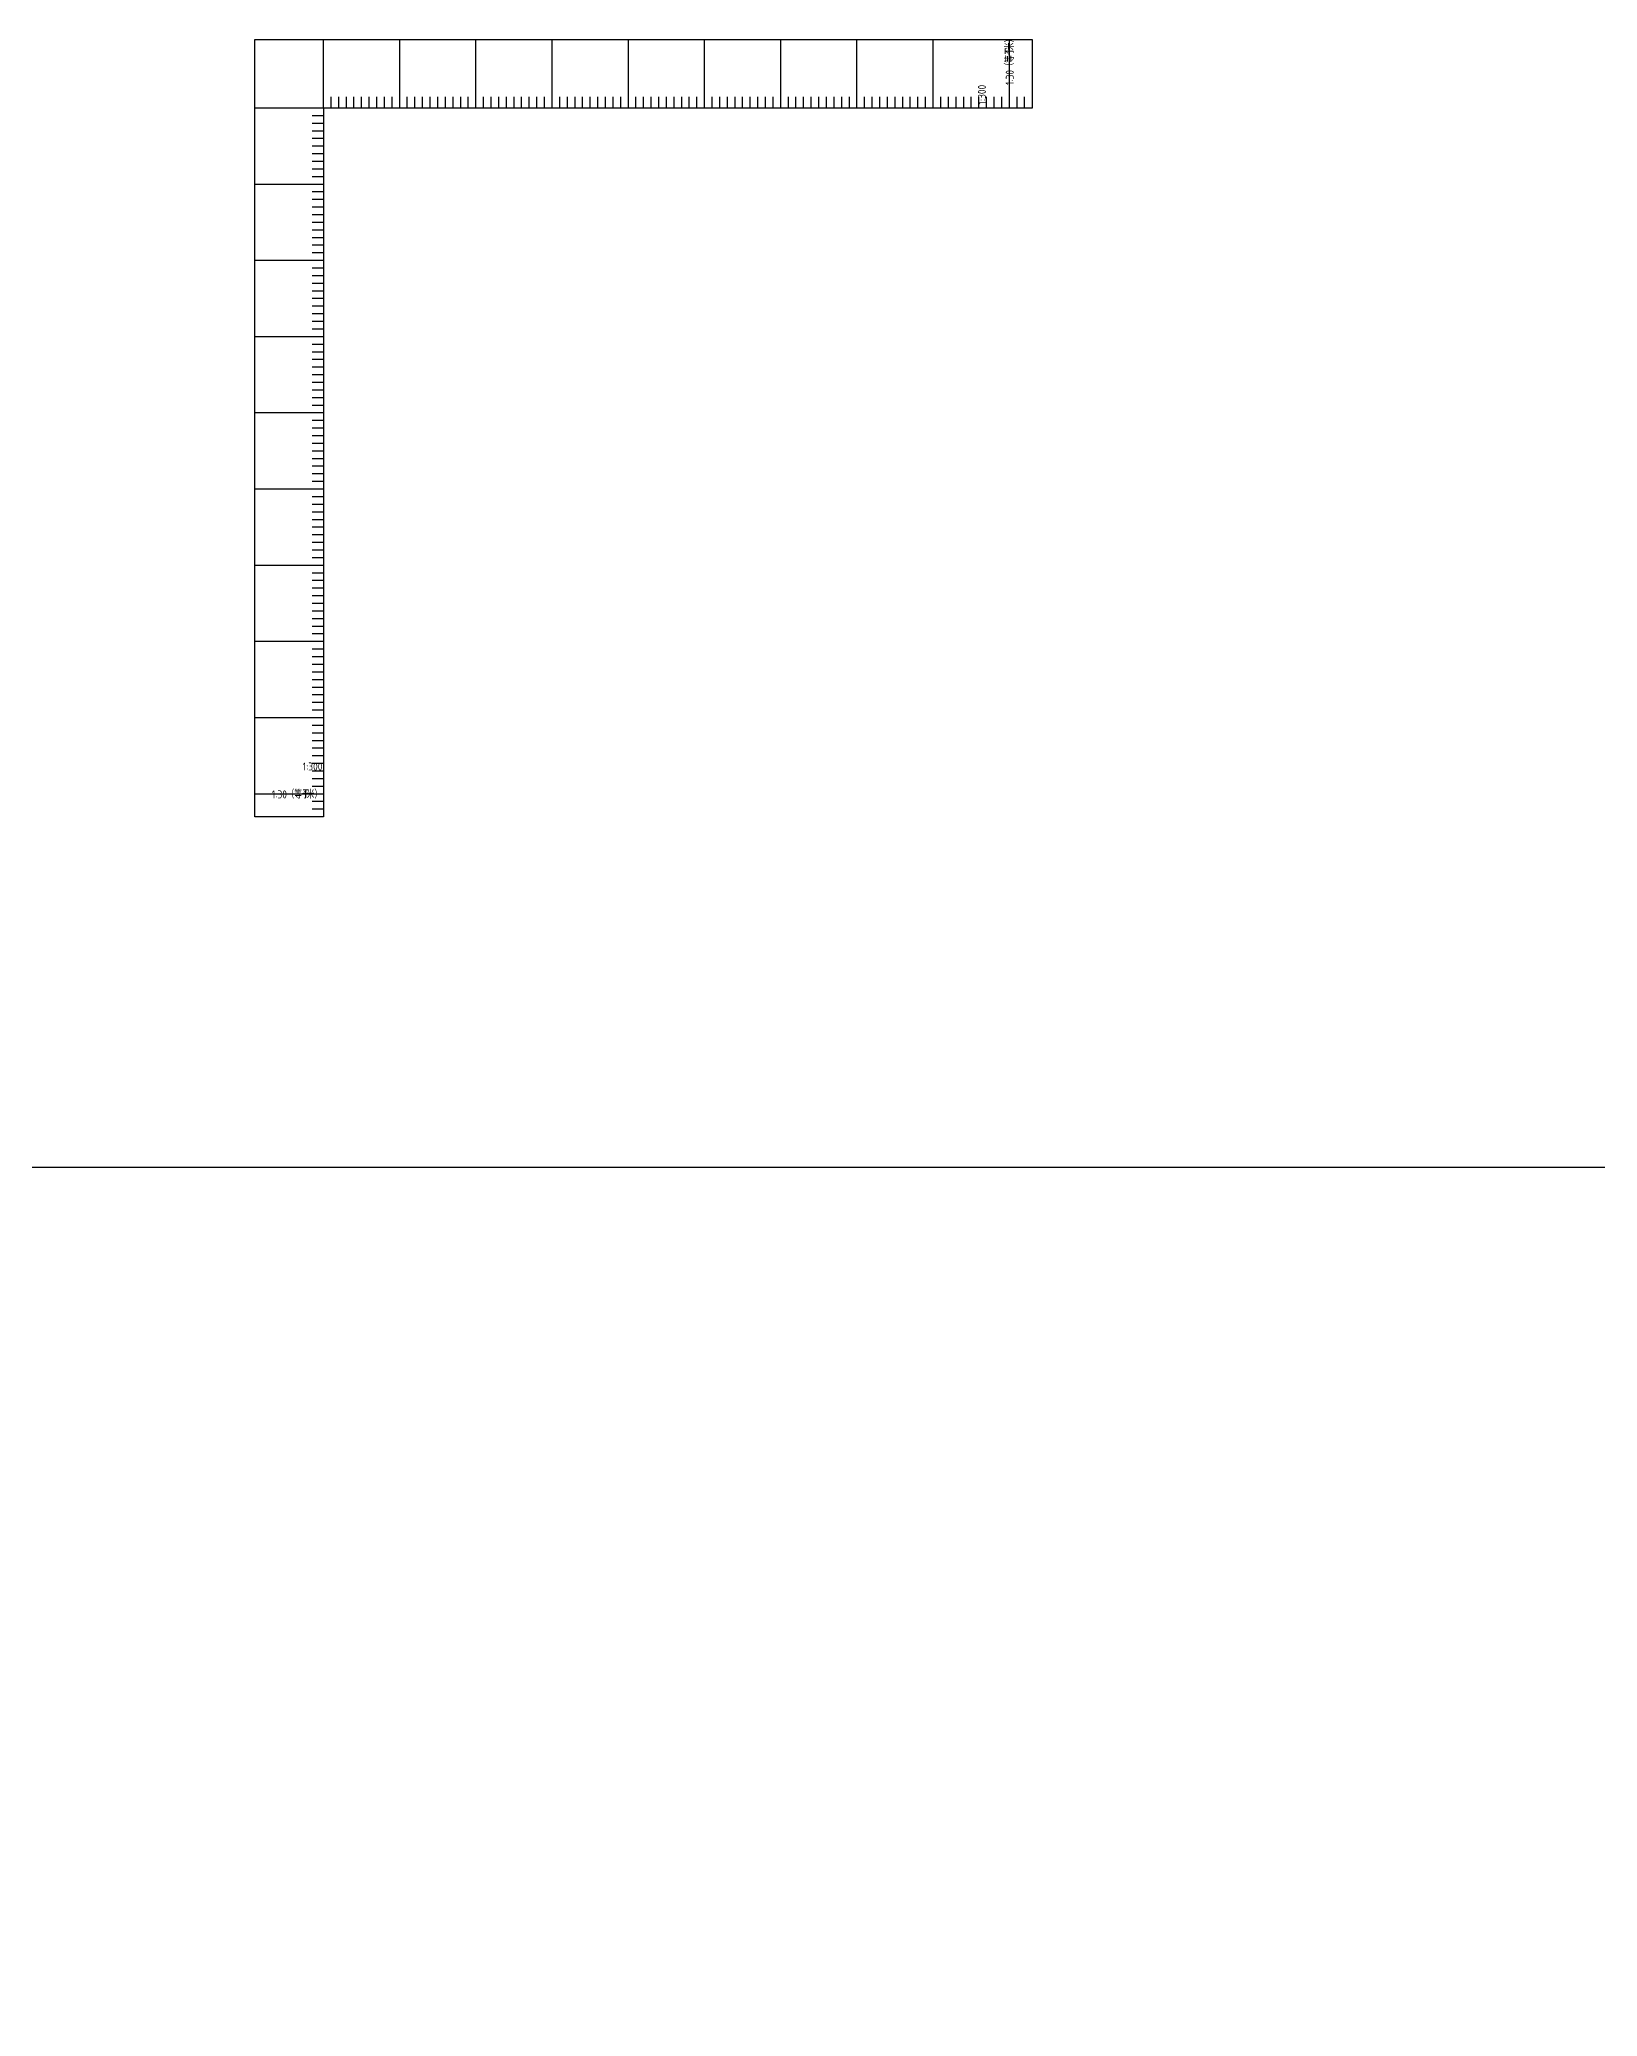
# Model space of a CAD drawing. Header units: millimetres. Extents: x 38046 to 69892, y 8139 to 15731.
# Drawn here: x 44053 to 44734, y 13025 to 13890 of the extents above; entities that cross this region are included whole.
import ezdxf

# ---------------------------------------------------------------- set-up
doc = ezdxf.new("R2010")
doc.units = ezdxf.units.MM
doc.header["$LTSCALE"] = 1000
doc.header["$MEASUREMENT"] = 0
doc.layers.get('0').update_dxf_attribs({"color": 3})
for name, color, linetype in [('PUB_TEXT', 3, 'Continuous'), ('图层1', 1, 'Continuous'), ('图层3', 253, 'Continuous')]:
    doc.layers.add(name, color=color, linetype=linetype)
doc.styles.get("Standard").update_dxf_attribs({"font": 'gbenor.shx', "bigfont": 'gbcbig.shx'})

msp = doc.modelspace()

# ---------------------------------------------------------------- linework, layer by layer
for p, q in [((44210.46, 13860.09), (44210.46, 13890.09)), ((44243.79, 13860.09), (44243.79, 13890.09)), ((44243.79, 13860.09), (44243.79, 13890.09)), ((44277.13, 13860.09), (44277.13, 13890.09)), ((44310.46, 13860.09), (44310.46, 13890.09)), ((44343.79, 13860.09), (44343.79, 13890.09)), ((44343.79, 13860.09), (44343.79, 13890.09)), ((44377.13, 13860.09), (44377.13, 13890.09)), ((44410.46, 13860.09), (44410.46, 13890.09)), ((44443.79, 13860.09), (44443.79, 13890.09)), ((44443.79, 13860.09), (44443.79, 13890.09)), ((44477.13, 13860.09), (44477.13, 13890.09)), ((44177.13, 13826.76), (44147.13, 13826.76)), ((44177.13, 13793.43), (44147.13, 13793.43)), ((44177.13, 13793.43), (44147.13, 13793.43)), ((44177.13, 13760.09), (44147.13, 13760.09)), ((44177.13, 13726.76), (44147.13, 13726.76)), ((44177.13, 13693.43), (44147.13, 13693.43)), ((44177.13, 13693.43), (44147.13, 13693.43)), ((44177.13, 13660.09), (44147.13, 13660.09)), ((44177.13, 13626.76), (44147.13, 13626.76)), ((44177.13, 13593.43), (44147.13, 13593.43)), ((44177.13, 13593.43), (44147.13, 13593.43)), ((44177.13, 13560.09), (44147.13, 13560.09))]:
    msp.add_line(p, q)
for points in [[(44177.13, 13860.09), (44177.13, 13890.09)], [(44277.13, 13860.09), (44277.13, 13890.09)], [(44377.13, 13860.09), (44377.13, 13890.09)], [(44177.13, 13860.09), (44147.13, 13860.09)], [(44177.13, 13760.09), (44147.13, 13760.09)], [(44177.13, 13660.09), (44147.13, 13660.09)]]:
    msp.add_lwpolyline(points)
at = {"layer": '图层1'}
msp.add_lwpolyline([(44177.13, 13860.09), (44177.13, 13550.09), (44147.13, 13550.09), (44147.13, 13890.09), (44487.13, 13890.09), (44487.13, 13860.09), (44177.13, 13860.09)], dxfattribs=at)
at = {"layer": '图层3'}
for p, q in [((44180.46, 13860.09), (44180.46, 13865.09)), ((44183.79, 13860.09), (44183.79, 13865.09)), ((44187.13, 13860.09), (44187.13, 13865.09)), ((44190.46, 13860.09), (44190.46, 13865.09)), ((44193.79, 13860.09), (44193.79, 13865.09)), ((44197.13, 13860.09), (44197.13, 13865.09)), ((44200.46, 13860.09), (44200.46, 13865.09)), ((44203.79, 13860.09), (44203.79, 13865.09)), ((44207.13, 13860.09), (44207.13, 13865.09)), ((44213.79, 13860.09), (44213.79, 13865.09)), ((44217.13, 13860.09), (44217.13, 13865.09)), ((44220.46, 13860.09), (44220.46, 13865.09)), ((44223.79, 13860.09), (44223.79, 13865.09)), ((44227.13, 13860.09), (44227.13, 13865.09)), ((44230.46, 13860.09), (44230.46, 13865.09)), ((44233.79, 13860.09), (44233.79, 13865.09)), ((44237.13, 13860.09), (44237.13, 13865.09)), ((44240.46, 13860.09), (44240.46, 13865.09)), ((44247.13, 13860.09), (44247.13, 13865.09)), ((44250.46, 13860.09), (44250.46, 13865.09)), ((44253.79, 13860.09), (44253.79, 13865.09)), ((44257.13, 13860.09), (44257.13, 13865.09)), ((44260.46, 13860.09), (44260.46, 13865.09)), ((44263.79, 13860.09), (44263.79, 13865.09)), ((44267.13, 13860.09), (44267.13, 13865.09)), ((44270.46, 13860.09), (44270.46, 13865.09)), ((44273.79, 13860.09), (44273.79, 13865.09)), ((44280.46, 13860.09), (44280.46, 13865.09)), ((44283.79, 13860.09), (44283.79, 13865.09)), ((44287.13, 13860.09), (44287.13, 13865.09)), ((44290.46, 13860.09), (44290.46, 13865.09)), ((44293.79, 13860.09), (44293.79, 13865.09)), ((44297.13, 13860.09), (44297.13, 13865.09)), ((44300.46, 13860.09), (44300.46, 13865.09)), ((44303.79, 13860.09), (44303.79, 13865.09)), ((44307.13, 13860.09), (44307.13, 13865.09)), ((44313.79, 13860.09), (44313.79, 13865.09)), ((44317.13, 13860.09), (44317.13, 13865.09)), ((44320.46, 13860.09), (44320.46, 13865.09)), ((44323.79, 13860.09), (44323.79, 13865.09)), ((44327.13, 13860.09), (44327.13, 13865.09)), ((44330.46, 13860.09), (44330.46, 13865.09)), ((44333.79, 13860.09), (44333.79, 13865.09)), ((44337.13, 13860.09), (44337.13, 13865.09)), ((44340.46, 13860.09), (44340.46, 13865.09)), ((44347.13, 13860.09), (44347.13, 13865.09)), ((44350.46, 13860.09), (44350.46, 13865.09)), ((44353.79, 13860.09), (44353.79, 13865.09)), ((44357.13, 13860.09), (44357.13, 13865.09)), ((44360.46, 13860.09), (44360.46, 13865.09)), ((44363.79, 13860.09), (44363.79, 13865.09)), ((44367.13, 13860.09), (44367.13, 13865.09)), ((44370.46, 13860.09), (44370.46, 13865.09)), ((44373.79, 13860.09), (44373.79, 13865.09)), ((44380.46, 13860.09), (44380.46, 13865.09)), ((44383.79, 13860.09), (44383.79, 13865.09)), ((44387.13, 13860.09), (44387.13, 13865.09)), ((44390.46, 13860.09), (44390.46, 13865.09)), ((44393.79, 13860.09), (44393.79, 13865.09)), ((44397.13, 13860.09), (44397.13, 13865.09)), ((44400.46, 13860.09), (44400.46, 13865.09)), ((44403.79, 13860.09), (44403.79, 13865.09)), ((44407.13, 13860.09), (44407.13, 13865.09)), ((44413.79, 13860.09), (44413.79, 13865.09)), ((44417.13, 13860.09), (44417.13, 13865.09)), ((44420.46, 13860.09), (44420.46, 13865.09)), ((44423.79, 13860.09), (44423.79, 13865.09)), ((44427.13, 13860.09), (44427.13, 13865.09)), ((44430.46, 13860.09), (44430.46, 13865.09)), ((44433.79, 13860.09), (44433.79, 13865.09)), ((44437.13, 13860.09), (44437.13, 13865.09)), ((44440.46, 13860.09), (44440.46, 13865.09)), ((44447.13, 13860.09), (44447.13, 13865.09)), ((44450.46, 13860.09), (44450.46, 13865.09)), ((44453.79, 13860.09), (44453.79, 13865.09)), ((44457.13, 13860.09), (44457.13, 13865.09)), ((44460.46, 13860.09), (44460.46, 13865.09)), ((44463.79, 13860.09), (44463.79, 13865.09)), ((44467.13, 13860.09), (44467.13, 13865.09)), ((44470.46, 13860.09), (44470.46, 13865.09)), ((44473.79, 13860.09), (44473.79, 13865.09)), ((44480.46, 13860.09), (44480.46, 13865.09)), ((44483.79, 13860.09), (44483.79, 13865.09)), ((44177.13, 13856.76), (44172.13, 13856.76)), ((44177.13, 13853.43), (44172.13, 13853.43)), ((44177.13, 13850.09), (44172.13, 13850.09)), ((44177.13, 13846.76), (44172.13, 13846.76)), ((44177.13, 13843.43), (44172.13, 13843.43)), ((44177.13, 13840.09), (44172.13, 13840.09)), ((44177.13, 13836.76), (44172.13, 13836.76)), ((44177.13, 13833.43), (44172.13, 13833.43)), ((44177.13, 13830.09), (44172.13, 13830.09)), ((44177.13, 13823.43), (44172.13, 13823.43)), ((44177.13, 13820.09), (44172.13, 13820.09)), ((44177.13, 13816.76), (44172.13, 13816.76)), ((44177.13, 13813.43), (44172.13, 13813.43)), ((44177.13, 13810.09), (44172.13, 13810.09)), ((44177.13, 13806.76), (44172.13, 13806.76)), ((44177.13, 13803.43), (44172.13, 13803.43)), ((44177.13, 13800.09), (44172.13, 13800.09)), ((44177.13, 13796.76), (44172.13, 13796.76)), ((44177.13, 13790.09), (44172.13, 13790.09)), ((44177.13, 13786.76), (44172.13, 13786.76)), ((44177.13, 13783.43), (44172.13, 13783.43)), ((44177.13, 13780.09), (44172.13, 13780.09)), ((44177.13, 13776.76), (44172.13, 13776.76)), ((44177.13, 13773.43), (44172.13, 13773.43)), ((44177.13, 13770.09), (44172.13, 13770.09)), ((44177.13, 13766.76), (44172.13, 13766.76)), ((44177.13, 13763.43), (44172.13, 13763.43)), ((44177.13, 13756.76), (44172.13, 13756.76)), ((44177.13, 13753.43), (44172.13, 13753.43)), ((44177.13, 13750.09), (44172.13, 13750.09)), ((44177.13, 13746.76), (44172.13, 13746.76)), ((44177.13, 13743.43), (44172.13, 13743.43)), ((44177.13, 13740.09), (44172.13, 13740.09)), ((44177.13, 13736.76), (44172.13, 13736.76)), ((44177.13, 13733.43), (44172.13, 13733.43)), ((44177.13, 13730.09), (44172.13, 13730.09)), ((44177.13, 13723.43), (44172.13, 13723.43)), ((44177.13, 13720.09), (44172.13, 13720.09)), ((44177.13, 13716.76), (44172.13, 13716.76)), ((44177.13, 13713.43), (44172.13, 13713.43)), ((44177.13, 13710.09), (44172.13, 13710.09)), ((44177.13, 13706.76), (44172.13, 13706.76)), ((44177.13, 13703.43), (44172.13, 13703.43)), ((44177.13, 13700.09), (44172.13, 13700.09)), ((44177.13, 13696.76), (44172.13, 13696.76)), ((44177.13, 13690.09), (44172.13, 13690.09)), ((44177.13, 13686.76), (44172.13, 13686.76)), ((44177.13, 13683.43), (44172.13, 13683.43)), ((44177.13, 13680.09), (44172.13, 13680.09)), ((44177.13, 13676.76), (44172.13, 13676.76)), ((44177.13, 13673.43), (44172.13, 13673.43)), ((44177.13, 13670.09), (44172.13, 13670.09)), ((44177.13, 13666.76), (44172.13, 13666.76)), ((44177.13, 13663.43), (44172.13, 13663.43)), ((44177.13, 13656.76), (44172.13, 13656.76)), ((44177.13, 13653.43), (44172.13, 13653.43)), ((44177.13, 13650.09), (44172.13, 13650.09)), ((44177.13, 13646.76), (44172.13, 13646.76)), ((44177.13, 13643.43), (44172.13, 13643.43)), ((44177.13, 13640.09), (44172.13, 13640.09)), ((44177.13, 13636.76), (44172.13, 13636.76)), ((44177.13, 13633.43), (44172.13, 13633.43)), ((44177.13, 13630.09), (44172.13, 13630.09)), ((44177.13, 13623.43), (44172.13, 13623.43)), ((44177.13, 13620.09), (44172.13, 13620.09)), ((44177.13, 13616.76), (44172.13, 13616.76)), ((44177.13, 13613.43), (44172.13, 13613.43)), ((44177.13, 13610.09), (44172.13, 13610.09)), ((44177.13, 13606.76), (44172.13, 13606.76)), ((44177.13, 13603.43), (44172.13, 13603.43)), ((44177.13, 13600.09), (44172.13, 13600.09)), ((44177.13, 13596.76), (44172.13, 13596.76)), ((44177.13, 13590.09), (44172.13, 13590.09)), ((44177.13, 13586.76), (44172.13, 13586.76)), ((44177.13, 13583.43), (44172.13, 13583.43)), ((44177.13, 13580.09), (44172.13, 13580.09)), ((44177.13, 13576.76), (44172.13, 13576.76)), ((44177.13, 13573.43), (44172.13, 13573.43)), ((44177.13, 13570.09), (44172.13, 13570.09)), ((44177.13, 13566.76), (44172.13, 13566.76)), ((44177.13, 13563.43), (44172.13, 13563.43)), ((44177.13, 13556.76), (44172.13, 13556.76)), ((44177.13, 13553.43), (44172.13, 13553.43))]:
    msp.add_line(p, q, dxfattribs=at)
at = {"layer": '图层3', "color": 1}
msp.add_lwpolyline([(38045.89, 13396.86), (46412.98, 13396.86), (46412.98, 12621.35), (38045.89, 12621.35)], close=True, dxfattribs=at)

# ---------------------------------------------------------------- texts
at = {"layer": 'PUB_TEXT'}
for s, height, p in [('米）', 3.376, (44479.04, 13885.43)), ('（等于', 3.376, (44479.04, 13876.6)), ('1', 3.5, (44479.04, 13883.97)), ('1:300', 3.5, (44466.84, 13861.67)), ('1:30', 3.5, (44479.04, 13870.18))]:
    msp.add_text(s, height=height, rotation=90, dxfattribs=at).set_placement(p)
for s, height, p in [('1:300', 3.5, (44168.02, 13570.39)), ('1:30', 3.5, (44154.53, 13558.18)), ('（等于', 3.376, (44160.95, 13558.18)), ('1', 3.5, (44168.32, 13558.18)), ('米）', 3.376, (44169.78, 13558.18))]:
    msp.add_text(s, height=height, dxfattribs=at).set_placement(p)

doc.saveas('drawing.dxf')
